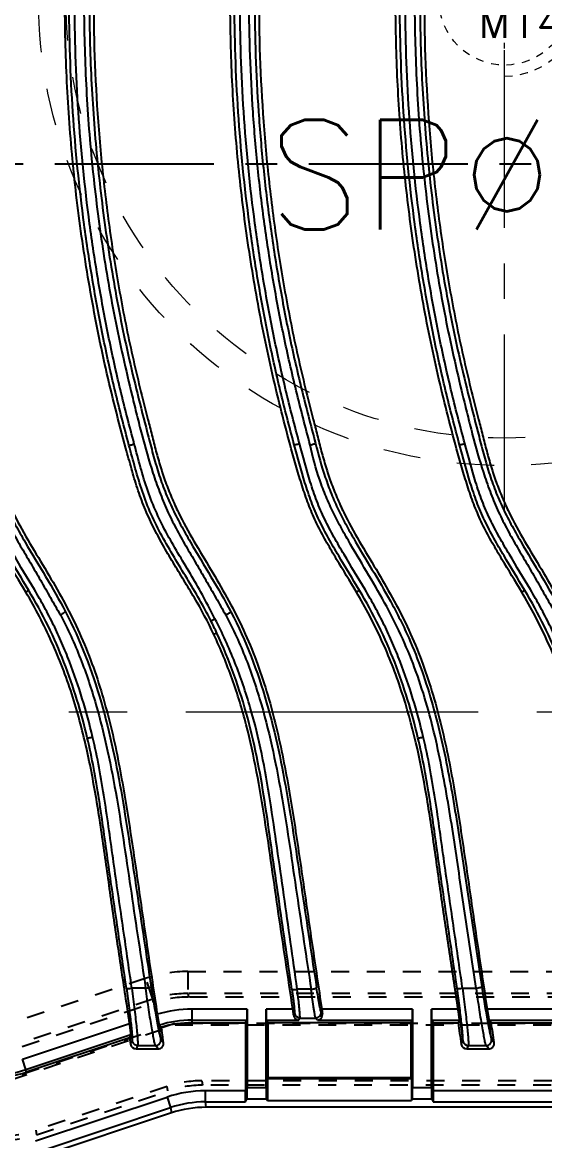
# Model space of a CAD drawing. Header units: millimetres. Extents: x -946 to 3963, y -10008 to 1396.
# Drawn here: x 1379.2 to 1426.8, y -937.9 to -836 of the extents above; entities that cross this region are included whole.
import ezdxf
from ezdxf.enums import TextEntityAlignment as Align

# ---------------------------------------------------------------- set-up
doc = ezdxf.new("R2010")
doc.units = ezdxf.units.MM
doc.header["$LTSCALE"] = 16.335
doc.linetypes.add('CENTER', pattern=[0.6, 0.375, -0.075, 0.075, -0.075])
doc.linetypes.add('HIDDEN', pattern=[0.2, 0.1, -0.1])
doc.layers.get('0').update_dxf_attribs({"linetype": 'CONTINUOUS'})
doc.layers.add('DEFAULT_2', color=8, linetype='HIDDEN')
for name, color, linetype, lineweight in [('moldbase', 7, 'CONTINUOUS', 20), ('screw', 33, 'CONTINUOUS', 13), ('sp', 193, 'CONTINUOUS', 9)]:
    doc.layers.add(name, color=color, linetype=linetype, lineweight=lineweight)
doc.styles.add('TXT', font='txt.shx', dxfattribs={"bigfont": 'gbcbig.shx'})

# ---------------------------------------------------------------- blocks, each defined once
blk = doc.blocks.new('sp_80_th', base_point=(1583.19, -1098.86))
at = {"layer": 'sp', "color": 1, "linetype": 'CENTER', "ltscale": 2.643404}
for p, q in [((1583.19, -1145.61), (1583.19, -1052.11)), ((1536.44, -1098.86), (1629.94, -1098.86))]:
    blk.add_line(p, q, dxfattribs=at)
at = {"layer": 'sp', "linetype": 'HIDDEN', "ltscale": 2.073258}
for radius in [42.5, 40]:
    blk.add_circle((1583.19, -1098.86), radius, dxfattribs=at)
at = {"layer": 'sp', "color": 6, "style": 'TXT'}
blk.add_text('SP%%c80', height=10, dxfattribs=at).set_placement((1583.19, -1114.86), align=Align.MIDDLE)
blk = doc.blocks.new('screw_m14_g')
at = {"layer": 'screw', "color": 1, "linetype": 'CENTER', "ltscale": 0.435384}
for p, q in [((0, -7.7), (0, 7.7)), ((-7.7, 0), (7.7, 0))]:
    blk.add_line(p, q, dxfattribs=at)
at = {"layer": 'screw', "linetype": 'HIDDEN', "ltscale": 0.435384}
blk.add_circle((0, 0), 6, dxfattribs=at)
at = {"layer": 'screw', "color": 92, "linetype": 'HIDDEN', "ltscale": 0.435384}
blk.add_arc((0, 0), 7, 270, 180, dxfattribs=at)
at = {"layer": 'screw', "color": 6, "style": 'TXT'}
blk.add_text('M14', height=2.8, dxfattribs=at).set_placement((-2.38, -3.5))
blk = doc.blocks.new('11')
at = {"layer": 'screw'}
blk.add_blockref('screw_m14_g', (1583.19, -1098.86), dxfattribs=at)
at = {"layer": 'sp'}
blk.add_blockref('sp_80_th', (1583.19, -1098.86), dxfattribs=at)

msp = doc.modelspace()

# ---------------------------------------------------------------- linework, layer by layer
at = {"color": 1, "linetype": 'CENTER', "ltscale": 2.363514}
msp.add_line((1243.194, -848.857), (1883.194, -848.857), dxfattribs=at)
at = {"color": 7, "linetype": 'Continuous'}
for p, q in [((1379.804, -887.744), (1379.534, -887.903)), ((1409.954, -887.744), (1409.684, -887.903)), ((1425.029, -887.744), (1424.759, -887.903)), ((1396.953, -891.637), (1396.68, -891.767)), ((1390.458, -924.001), (1389.198, -924.001)), ((1405.549, -924.105), (1404.288, -924.105)), ((1419.348, -924.001), (1420.608, -924.001)), ((1391.663, -927.383), (1391.519, -926.42)), ((1394.688, -926.917), (1394.688, -925.914)), ((1399.72, -925.914), (1394.688, -925.914)), ((1399.72, -925.914), (1399.72, -933.079)), ((1401.445, -933.079), (1401.445, -925.914)), ((1403.876, -925.914), (1401.445, -925.914)), ((1403.95, -926.447), (1404.031, -926.293)), ((1406.455, -926.147), (1406.579, -926.295)), ((1414.795, -925.914), (1406.519, -925.914)), ((1414.795, -925.914), (1414.795, -933.079)), ((1416.52, -933.079), (1416.52, -925.914)), ((1418.951, -925.914), (1416.52, -925.914)), ((1434.026, -925.914), (1421.594, -925.914)), ((1379.218, -930.475), (1388.994, -927.216)), ((1391.881, -927.559), (1391.696, -927.374)), ((1394.711, -927.152), (1394.688, -926.917)), ((1394.688, -926.917), (1399.695, -926.917)), ((1394.711, -927.152), (1399.578, -927.152)), ((1399.578, -927.152), (1399.695, -926.917)), ((1399.578, -927.152), (1399.578, -933.363)), ((1401.47, -926.917), (1401.588, -927.152)), ((1401.47, -926.917), (1404.424, -926.917)), ((1401.588, -927.152), (1401.588, -932.18)), ((1414.653, -927.152), (1401.588, -927.152)), ((1404.424, -926.917), (1404.528, -926.721)), ((1404.528, -926.721), (1405.958, -926.721)), ((1406.12, -926.917), (1405.958, -926.721)), ((1406.12, -926.917), (1414.77, -926.917)), ((1414.653, -927.152), (1414.77, -926.917)), ((1414.653, -932.18), (1414.653, -927.152)), ((1416.545, -926.917), (1416.663, -927.152)), ((1416.545, -926.917), (1419.067, -926.917)), ((1416.663, -927.152), (1416.663, -933.363)), ((1416.663, -927.152), (1418.944, -927.152)), ((1419.093, -926.867), (1418.944, -927.152)), ((1419.093, -926.867), (1419.381, -928.804)), ((1421.97, -927.152), (1421.736, -926.868)), ((1421.777, -926.917), (1434.142, -926.917)), ((1421.97, -927.152), (1434.019, -927.152)), ((1379.535, -931.427), (1389.112, -928.235)), ((1388.997, -928.521), (1379.573, -931.662)), ((1389.137, -928.174), (1388.997, -928.521)), ((1388.997, -928.521), (1389.084, -929.11)), ((1389.137, -928.174), (1389.231, -928.804)), ((1389.084, -929.11), (1389.231, -928.804)), ((1389.727, -929.234), (1389.58, -929.538)), ((1389.58, -929.538), (1391.594, -929.538)), ((1389.727, -929.234), (1391.357, -929.234)), ((1391.594, -929.538), (1391.357, -929.234)), ((1391.853, -928.657), (1392.09, -928.962)), ((1419.234, -929.11), (1419.381, -928.804)), ((1419.877, -929.234), (1419.73, -929.538)), ((1419.73, -929.538), (1421.744, -929.538)), ((1419.877, -929.234), (1421.507, -929.234)), ((1421.744, -929.538), (1421.507, -929.234)), ((1422.003, -928.657), (1422.24, -928.962)), ((1379.535, -931.427), (1379.218, -930.475)), ((1379.573, -931.662), (1379.535, -931.427)), ((1401.588, -932.18), (1401.556, -932.244)), ((1401.556, -932.244), (1401.556, -934.254)), ((1401.556, -932.244), (1414.684, -932.244)), ((1414.653, -932.18), (1401.588, -932.18)), ((1414.684, -932.244), (1414.653, -932.18)), ((1414.684, -932.244), (1414.684, -934.254)), ((1395.902, -934.367), (1395.902, -933.363)), ((1399.578, -933.363), (1395.902, -933.363)), ((1401.445, -933.079), (1399.72, -933.079)), ((1416.52, -933.079), (1414.795, -933.079)), ((1593.543, -933.363), (1416.663, -933.363)), ((1380.426, -937.924), (1392.411, -933.93)), ((1392.411, -933.93), (1392.729, -934.882)), ((1395.982, -934.859), (1395.902, -934.367)), ((1395.902, -934.367), (1399.553, -934.367)), ((1399.553, -934.367), (1399.695, -934.082)), ((1399.695, -934.082), (1401.47, -934.082)), ((1401.47, -934.082), (1401.556, -934.254)), ((1401.556, -934.254), (1414.684, -934.254)), ((1414.684, -934.254), (1414.77, -934.082)), ((1414.77, -934.082), (1416.545, -934.082)), ((1416.545, -934.082), (1416.687, -934.367)), ((1416.687, -934.367), (1593.518, -934.367)), ((1380.744, -938.877), (1392.729, -934.882)), ((1392.809, -935.374), (1380.824, -939.369)), ((1392.729, -934.882), (1392.809, -935.374)), ((1619.855, -934.859), (1395.982, -934.859))]:
    msp.add_line(p, q, dxfattribs=at)
for centre, radius, start, end in [((1359.392, -909.171), 41.453, 25.02257, 26.78145), ((1394.681, -936.911), 10.997, 89.96702, 106.74173), ((1379.803, -929.512), 24.34, 7.23378, 8.50071), ((1404.528, -926.218), 0.503, 188.56488, 269.92212), ((1405.957, -926.218), 0.503, 270.13652, 8.13086), ((1434.402, -921.743), 28.194, 188.50818, 189.29203), ((1394.682, -936.913), 9.995, 89.96456, 107.38161), ((1394.718, -937.239), 10.087, 90.04162, 106.33527), ((1389.58, -929.037), 0.502, 188.38546, 270.00042), ((1391.355, -928.73), 0.503, 270.1398, 8.11551), ((1419.73, -929.037), 0.502, 188.38459, 270.00035), ((1419.878, -928.729), 0.503, 188.5979, 269.92974), ((1421.505, -928.73), 0.503, 270.13867, 8.11568), ((1376.35, -921.839), 10.103, 270.06175, 288.37319), ((1395.914, -944.474), 11.111, 90.05926, 108.37569), ((1395.912, -944.465), 10.098, 90.05676, 108.37819)]:
    msp.add_arc(centre, radius, start, end, dxfattribs=at)
for centre, major_axis, ratio, start_param, end_param in [((1399.693, -925.914), (0, 1.005), 0.0261859, -3.0892328, -1.5707963), ((1401.472, -925.914), (0, 1.005), 0.0261859, 1.5707963, 3.0892328), ((1414.768, -925.914), (0, 1.005), 0.0261859, -3.0892328, -1.5707963), ((1416.547, -925.914), (0, 1.005), 0.0261859, 1.5707963, 3.0892328), ((-156.279, -1158.258), (1552.484, -200.137), 0.999342, 0.2753993, 0.2763061), ((6630.975, -151.375), (4145.301, 3254.93), 0.9991931, 2.6233469, 2.6237227), ((-225.26, -1172.935), (1649.642, -229.679), 0.9993382, 0.2855373, 0.286637), ((1376.395, -922.113), (-1.612, 9.934), 0.9985935, 2.9809398, 3.3022455), ((1399.551, -933.363), (0, 1.005), 0.0261859, -3.0892328, -1.5707963), ((1399.693, -933.079), (0, 1.005), 0.0261859, -3.0892328, -1.5707963), ((1401.472, -933.079), (0, 1.005), 0.0261859, 1.5707963, 3.0892328), ((1414.768, -933.079), (0, 1.005), 0.0261859, -3.0892328, -1.5707963), ((1416.547, -933.079), (0, 1.005), 0.0261859, 1.5707963, 3.0892328), ((1416.689, -933.363), (0, 1.005), 0.0261859, -4.712389, -3.1939525), ((1395.987, -944.923), (-1.612, 9.934), 0.9985935, -0.1606529, 0.1606529)]:
    msp.add_ellipse(centre, major_axis=major_axis, ratio=ratio, start_param=start_param, end_param=end_param, dxfattribs=at)
for points, knots in [([(1379.534, -887.903), (1378.939, -886.902), (1378.012, -885.421), (1376.834, -883.41), (1376.008, -881.869), (1375.284, -880.276), (1374.689, -878.631), (1374.177, -876.96), (1373.556, -874.714), (1372.8, -871.902), (1371.689, -867.376), (1370.508, -861.671), (1369.398, -854.768), (1368.604, -847.822), (1368.127, -840.847), (1368.021, -836.186), (1368.021, -833.857)], [0, 0, 0, 0, 0.0625005, 0.0937517, 0.1250176, 0.1562641, 0.187523, 0.2187818, 0.2500318, 0.3125324, 0.3750328, 0.5000253, 0.6250189, 0.7500123, 0.8750061, 1, 1, 1, 1]), ([(1369.748, -833.857), (1369.764, -836.291), (1369.867, -841.159), (1370.402, -848.443), (1371.283, -855.69), (1372.296, -861.689), (1373.306, -866.447), (1373.997, -869.406), (1374.578, -871.767), (1375.173, -874.123), (1375.829, -876.465), (1376.632, -878.761), (1377.323, -880.449), (1378.129, -882.084), (1379.027, -883.67), (1379.959, -885.236), (1380.874, -886.812), (1381.775, -888.395), (1382.379, -889.448), (1382.685, -889.972)], [0, 0, 0, 0, 0.1251138, 0.2502095, 0.3752769, 0.5003002, 0.562799, 0.6252827, 0.6565186, 0.6877495, 0.7502137, 0.7814822, 0.8127195, 0.8439138, 0.8751299, 0.9063756, 0.9376006, 0.968803, 1, 1, 1, 1]), ([(1370.251, -833.857), (1370.251, -836.286), (1370.367, -841.135), (1370.809, -847.177), (1371.337, -851.982), (1371.818, -855.572), (1372.382, -859.151), (1373.032, -862.717), (1373.772, -866.273), (1374.626, -869.814), (1375.38, -872.757), (1375.985, -875.105), (1376.473, -876.839), (1377.047, -878.532), (1377.748, -880.174), (1378.568, -881.77), (1379.762, -883.876), (1381.353, -886.48), (1382.577, -888.602), (1383.147, -889.69)], [0, 0, 0, 0, 0.1254673, 0.2504017, 0.3127717, 0.3751167, 0.4374664, 0.4998573, 0.5623358, 0.6250251, 0.6879581, 0.7192636, 0.750266, 0.7809508, 0.8115481, 0.8423823, 0.8735524, 0.9365688, 1, 1, 1, 1]), ([(1370.637, -833.857), (1370.637, -837.847), (1370.875, -843.837), (1371.665, -851.78), (1372.359, -856.722), (1373.026, -860.658), (1373.58, -863.6), (1374.205, -866.528), (1374.897, -869.44), (1375.514, -871.857), (1376.004, -873.792), (1376.376, -875.243), (1376.786, -876.683), (1377.266, -878.101), (1377.829, -879.49), (1378.671, -881.301), (1379.896, -883.479), (1381.457, -886.032), (1382.958, -888.624), (1384.311, -891.297), (1385.468, -894.062), (1386.741, -897.847), (1387.686, -901.732), (1388.411, -905.657), (1389.056, -909.596), (1389.772, -914.534), (1390.623, -920.46), (1391.218, -924.406), (1391.514, -926.38)], [0, 0, 0, 0, 0.124968, 0.1874641, 0.2499603, 0.2812099, 0.3124596, 0.3437102, 0.3749581, 0.4062039, 0.421837, 0.4374723, 0.4530959, 0.4687178, 0.4843554, 0.4999986, 0.5312481, 0.562506, 0.5937543, 0.6250103, 0.6562629, 0.6875202, 0.7500056, 0.7812569, 0.8125062, 0.875004, 0.9375019, 1, 1, 1, 1]), ([(1396.68, -891.767), (1396.148, -890.63), (1395.251, -888.968), (1393.954, -886.817), (1392.965, -885.213), (1392.006, -883.589), (1391.123, -881.922), (1390.338, -880.207), (1389.688, -878.436), (1389.152, -876.629), (1388.502, -874.201), (1387.686, -871.168), (1386.807, -867.502), (1386.031, -863.815), (1385.341, -860.109), (1384.543, -855.148), (1383.774, -848.912), (1383.219, -841.394), (1383.096, -836.368), (1383.096, -833.856)], [0, 0, 0, 0, 0.0624986, 0.0937536, 0.1249944, 0.1562522, 0.1875488, 0.2188156, 0.2500377, 0.2812926, 0.3125796, 0.3750781, 0.4375613, 0.5000635, 0.5625572, 0.6250526, 0.7500351, 0.8750174, 1, 1, 1, 1]), ([(1388.938, -874.503), (1388.493, -872.858), (1387.637, -869.55), (1386.528, -864.537), (1385.594, -859.477), (1384.572, -852.692), (1383.712, -844.153), (1383.483, -837.29), (1383.483, -833.857)], [0, 0, 0, 0, 0.1243122, 0.2491916, 0.3744048, 0.4995772, 0.7495661, 1, 1, 1, 1]), ([(1389.424, -874.401), (1388.98, -872.76), (1388.127, -869.46), (1387.022, -864.459), (1386.091, -859.412), (1385.072, -852.645), (1384.215, -844.126), (1383.986, -837.281), (1383.986, -833.857)], [0, 0, 0, 0, 0.124347, 0.2492027, 0.3744151, 0.4995904, 0.7495746, 1, 1, 1, 1]), ([(1384.823, -833.857), (1384.838, -836.291), (1384.942, -841.161), (1385.476, -848.448), (1386.36, -855.698), (1387.374, -861.699), (1388.384, -866.458), (1389.075, -869.419), (1389.656, -871.78), (1390.251, -874.137), (1390.908, -876.481), (1391.713, -878.776), (1392.406, -880.464), (1393.213, -882.1), (1394.112, -883.686), (1395.045, -885.252), (1395.96, -886.829), (1396.86, -888.412), (1397.464, -889.466), (1397.769, -889.991)], [0, 0, 0, 0, 0.1251138, 0.2502097, 0.3752769, 0.5003004, 0.5627991, 0.6252826, 0.6565186, 0.6877499, 0.750214, 0.7814822, 0.8127194, 0.8439142, 0.8751307, 0.906376, 0.9376006, 0.968803, 1, 1, 1, 1]), ([(1385.326, -833.857), (1385.326, -836.285), (1385.442, -841.133), (1385.884, -847.174), (1386.411, -851.978), (1386.892, -855.568), (1387.456, -859.146), (1388.106, -862.712), (1388.846, -866.267), (1389.699, -869.808), (1390.453, -872.752), (1391.059, -875.1), (1391.547, -876.834), (1392.121, -878.529), (1392.822, -880.173), (1393.644, -881.771), (1394.84, -883.881), (1396.434, -886.491), (1397.661, -888.618), (1398.231, -889.709)], [0, 0, 0, 0, 0.1253844, 0.2502455, 0.3125823, 0.3748962, 0.4372171, 0.4995812, 0.5620353, 0.6247022, 0.6876126, 0.7189082, 0.7499067, 0.7805994, 0.8112208, 0.8420956, 0.8733177, 0.9364485, 1, 1, 1, 1]), ([(1385.712, -833.857), (1385.712, -837.827), (1385.948, -843.787), (1386.73, -851.693), (1387.417, -856.611), (1388.078, -860.527), (1388.626, -863.455), (1389.244, -866.37), (1389.929, -869.269), (1390.545, -871.673), (1391.03, -873.6), (1391.396, -875.044), (1391.798, -876.478), (1392.266, -877.894), (1392.813, -879.281), (1393.635, -881.091), (1394.843, -883.263), (1396.395, -885.805), (1397.896, -888.38), (1399.261, -891.03), (1400.434, -893.772), (1401.724, -897.531), (1402.688, -901.391), (1403.423, -905.294), (1404.072, -909.213), (1404.789, -914.125), (1405.634, -920.022), (1406.225, -923.95), (1406.519, -925.914)], [0, 0, 0, 0, 0.1249684, 0.1874647, 0.249961, 0.2812107, 0.3124603, 0.343711, 0.374959, 0.4062058, 0.4218372, 0.4374701, 0.4530937, 0.4687189, 0.4843583, 0.4999995, 0.531246, 0.5625068, 0.5937541, 0.6250107, 0.656262, 0.6875201, 0.7500049, 0.7812565, 0.8125059, 0.8750038, 0.9375019, 1, 1, 1, 1]), ([(1409.684, -887.903), (1409.089, -886.902), (1408.164, -885.419), (1406.981, -883.411), (1406.153, -881.87), (1405.438, -880.274), (1404.848, -878.628), (1404.333, -876.957), (1403.693, -874.715), (1402.954, -871.898), (1402.116, -868.506), (1401.365, -865.092), (1400.474, -860.519), (1399.548, -854.767), (1398.754, -847.821), (1398.277, -840.846), (1398.171, -836.186), (1398.171, -833.857)], [0, 0, 0, 0, 0.0624879, 0.093776, 0.125042, 0.1562569, 0.1875084, 0.2188096, 0.2500837, 0.3125596, 0.3750568, 0.4375553, 0.5000516, 0.6250377, 0.7500244, 0.8750119, 1, 1, 1, 1]), ([(1404.001, -874.46), (1403.557, -872.816), (1402.703, -869.512), (1401.597, -864.504), (1400.665, -859.449), (1399.644, -852.672), (1398.787, -844.141), (1398.558, -837.286), (1398.558, -833.857)], [0, 0, 0, 0, 0.1243152, 0.2491966, 0.3744101, 0.4995819, 0.7495684, 1, 1, 1, 1]), ([(1404.486, -874.358), (1404.043, -872.718), (1403.191, -869.422), (1402.089, -864.426), (1401.16, -859.384), (1400.143, -852.624), (1399.288, -844.115), (1399.06, -837.278), (1399.06, -833.857)], [0, 0, 0, 0, 0.1243485, 0.2492061, 0.3744192, 0.4995945, 0.7495768, 1, 1, 1, 1]), ([(1405.453, -874.494), (1405.026, -872.843), (1404.385, -870.366), (1403.59, -867.044), (1402.857, -863.695), (1402.063, -859.478), (1401.276, -854.39), (1400.661, -849.28), (1400.075, -842.442), (1399.899, -837.291), (1399.899, -833.857)], [0, 0, 0, 0, 0.124344, 0.1866462, 0.2491007, 0.3743146, 0.4995099, 0.6245386, 0.7495385, 1, 1, 1, 1]), ([(1400.401, -833.857), (1400.401, -837.277), (1400.576, -842.407), (1401.16, -849.218), (1401.773, -854.307), (1402.557, -859.374), (1403.348, -863.573), (1404.078, -866.908), (1404.872, -870.22), (1405.512, -872.692), (1405.939, -874.34)], [0, 0, 0, 0, 0.2503978, 0.3753571, 0.5003632, 0.6255189, 0.7506593, 0.8130714, 0.8754101, 1, 1, 1, 1]), ([(1400.787, -833.857), (1400.787, -837.827), (1401.023, -843.787), (1401.805, -851.693), (1402.492, -856.611), (1403.153, -860.527), (1403.701, -863.455), (1404.319, -866.37), (1405.004, -869.269), (1405.62, -871.673), (1406.105, -873.6), (1406.471, -875.044), (1406.873, -876.478), (1407.341, -877.894), (1407.888, -879.281), (1408.71, -881.091), (1409.918, -883.263), (1411.47, -885.805), (1412.971, -888.38), (1414.336, -891.03), (1415.509, -893.772), (1416.799, -897.531), (1417.763, -901.391), (1418.498, -905.294), (1419.147, -909.213), (1419.864, -914.125), (1420.709, -920.022), (1421.3, -923.95), (1421.594, -925.914)], [0, 0, 0, 0, 0.1249684, 0.1874647, 0.249961, 0.2812107, 0.3124603, 0.343711, 0.374959, 0.4062058, 0.4218372, 0.4374701, 0.4530937, 0.4687189, 0.4843583, 0.4999995, 0.531246, 0.5625068, 0.5937541, 0.6250107, 0.656262, 0.6875201, 0.7500049, 0.7812565, 0.8125059, 0.8750038, 0.9375019, 1, 1, 1, 1]), ([(1424.759, -887.903), (1424.164, -886.902), (1423.239, -885.419), (1422.056, -883.411), (1421.228, -881.87), (1420.513, -880.274), (1419.923, -878.628), (1419.408, -876.957), (1418.768, -874.715), (1418.029, -871.898), (1417.191, -868.506), (1416.44, -865.092), (1415.549, -860.519), (1414.623, -854.767), (1413.829, -847.821), (1413.352, -840.846), (1413.246, -836.186), (1413.246, -833.857)], [0, 0, 0, 0, 0.0624879, 0.093776, 0.125042, 0.1562569, 0.1875084, 0.2188096, 0.2500837, 0.3125596, 0.3750568, 0.4375553, 0.5000516, 0.6250377, 0.7500244, 0.8750119, 1, 1, 1, 1]), ([(1419.076, -874.46), (1418.632, -872.816), (1417.778, -869.512), (1416.672, -864.504), (1415.74, -859.449), (1414.719, -852.672), (1413.862, -844.141), (1413.633, -837.286), (1413.633, -833.857)], [0, 0, 0, 0, 0.1243152, 0.2491966, 0.3744101, 0.4995819, 0.7495684, 1, 1, 1, 1]), ([(1419.561, -874.358), (1419.118, -872.718), (1418.266, -869.422), (1417.164, -864.426), (1416.235, -859.384), (1415.218, -852.624), (1414.363, -844.115), (1414.135, -837.278), (1414.135, -833.857)], [0, 0, 0, 0, 0.1243485, 0.2492061, 0.3744192, 0.4995945, 0.7495768, 1, 1, 1, 1]), ([(1414.973, -833.857), (1414.988, -836.288), (1415.092, -841.152), (1415.625, -848.429), (1416.506, -855.669), (1417.517, -861.662), (1418.524, -866.416), (1419.215, -869.373), (1419.795, -871.731), (1420.387, -874.085), (1421.041, -876.426), (1421.841, -878.72), (1422.529, -880.407), (1423.333, -882.042), (1424.228, -883.627), (1425.159, -885.192), (1426.072, -886.767), (1426.973, -888.348), (1427.578, -889.399), (1427.883, -889.923)], [0, 0, 0, 0, 0.1251135, 0.2502091, 0.3752762, 0.5002996, 0.5627983, 0.625282, 0.6565178, 0.6877486, 0.7502134, 0.7814822, 0.8127187, 0.8439125, 0.8751291, 0.9063754, 0.9376007, 0.9688031, 1, 1, 1, 1]), ([(1415.476, -833.857), (1415.476, -836.282), (1415.592, -841.122), (1416.032, -847.154), (1416.558, -851.951), (1417.037, -855.536), (1417.6, -859.109), (1418.248, -862.67), (1418.985, -866.221), (1419.836, -869.757), (1420.59, -872.696), (1421.193, -875.042), (1421.678, -876.775), (1422.248, -878.469), (1422.944, -880.113), (1423.761, -881.71), (1424.954, -883.82), (1426.545, -886.427), (1427.773, -888.551), (1428.345, -889.64)], [0, 0, 0, 0, 0.1253654, 0.25021, 0.3125391, 0.3748459, 0.4371603, 0.4995181, 0.5619653, 0.6246223, 0.687526, 0.7188287, 0.7498405, 0.7805438, 0.8111673, 0.8420407, 0.8732664, 0.9364168, 1, 1, 1, 1]), ([(1415.862, -833.857), (1415.862, -837.827), (1416.098, -843.787), (1416.88, -851.693), (1417.567, -856.611), (1418.228, -860.527), (1418.776, -863.455), (1419.394, -866.37), (1420.079, -869.269), (1420.695, -871.673), (1421.18, -873.6), (1421.546, -875.044), (1421.948, -876.478), (1422.416, -877.894), (1422.963, -879.281), (1423.785, -881.091), (1424.993, -883.263), (1426.545, -885.805), (1428.046, -888.38), (1429.411, -891.03), (1430.584, -893.772), (1431.874, -897.531), (1432.838, -901.391), (1433.573, -905.294), (1434.222, -909.213), (1434.939, -914.125), (1435.784, -920.022), (1436.375, -923.95), (1436.669, -925.914)], [0, 0, 0, 0, 0.1249684, 0.1874647, 0.249961, 0.2812107, 0.3124603, 0.343711, 0.374959, 0.4062058, 0.4218372, 0.4374701, 0.4530937, 0.4687189, 0.4843583, 0.4999995, 0.531246, 0.5625068, 0.5937541, 0.6250107, 0.656262, 0.6875201, 0.7500049, 0.7812565, 0.8125059, 0.8750038, 0.9375019, 1, 1, 1, 1]), ([(1379.803, -887.744), (1379.18, -886.69), (1378.209, -885.126), (1376.977, -883.001), (1376.124, -881.364), (1375.402, -879.675), (1374.627, -877.375), (1374.165, -875.622), (1373.851, -874.46)], [0, 0, 0, 0, 0.2509295, 0.3771745, 0.503202, 0.6287443, 0.753253, 1, 1, 1, 1]), ([(1385.624, -901.102), (1385.346, -899.935), (1384.724, -897.617), (1383.748, -894.775), (1382.834, -892.546), (1382.079, -890.891), (1381.237, -889.263), (1380.014, -887.122), (1378.711, -885.021), (1377.468, -882.887), (1376.615, -881.259), (1375.891, -879.582), (1375.114, -877.285), (1374.652, -875.528), (1374.336, -874.358)], [0, 0, 0, 0, 0.1232597, 0.2466501, 0.3086148, 0.3708993, 0.4336735, 0.4969826, 0.6244029, 0.6878771, 0.7508377, 0.8132578, 0.8754572, 1, 1, 1, 1]), ([(1388.938, -874.504), (1388.941, -874.507), (1388.958, -874.505), (1388.986, -874.503), (1389.032, -874.495), (1389.121, -874.477), (1389.253, -874.446), (1389.364, -874.417), (1389.422, -874.402)], [0, 0, 0, 0, 0.0262901, 0.0867116, 0.1806149, 0.3067189, 0.6370037, 1, 1, 1, 1]), ([(1396.398, -890.492), (1396.07, -889.842), (1395.365, -888.556), (1394.231, -886.658), (1393.068, -884.753), (1391.941, -882.816), (1390.931, -880.817), (1390.137, -878.738), (1389.504, -876.623), (1389.128, -875.208), (1388.938, -874.503)], [0, 0, 0, 0, 0.1231089, 0.2479458, 0.3740309, 0.5005806, 0.6268496, 0.7522986, 0.8764776, 1, 1, 1, 1]), ([(1396.777, -890.343), (1396.446, -889.687), (1395.772, -888.381), (1394.691, -886.46), (1393.536, -884.582), (1392.425, -882.676), (1391.437, -880.701), (1390.617, -878.65), (1389.987, -876.534), (1389.614, -875.112), (1389.422, -874.402)], [0, 0, 0, 0, 0.1249241, 0.2498308, 0.3747612, 0.4998255, 0.6249749, 0.7499067, 0.874889, 1, 1, 1, 1]), ([(1404.001, -874.461), (1404.004, -874.464), (1404.021, -874.461), (1404.049, -874.46), (1404.096, -874.451), (1404.184, -874.434), (1404.317, -874.402), (1404.428, -874.374), (1404.486, -874.358)], [0, 0, 0, 0, 0.0262618, 0.086635, 0.1805163, 0.306672, 0.6370848, 1, 1, 1, 1]), ([(1409.953, -887.744), (1409.33, -886.69), (1408.359, -885.126), (1407.127, -883.001), (1406.274, -881.364), (1405.552, -879.675), (1404.777, -877.375), (1404.315, -875.622), (1404.001, -874.46)], [0, 0, 0, 0, 0.2509295, 0.3771745, 0.503202, 0.6287443, 0.753253, 1, 1, 1, 1]), ([(1415.774, -901.102), (1415.496, -899.935), (1414.874, -897.617), (1413.898, -894.775), (1412.984, -892.546), (1412.229, -890.891), (1411.387, -889.263), (1410.164, -887.122), (1408.861, -885.021), (1407.618, -882.887), (1406.765, -881.259), (1406.041, -879.582), (1405.264, -877.285), (1404.802, -875.528), (1404.486, -874.358)], [0, 0, 0, 0, 0.1232597, 0.2466501, 0.3086148, 0.3708993, 0.4336735, 0.4969826, 0.6244029, 0.6878771, 0.7508377, 0.8132578, 0.8754572, 1, 1, 1, 1]), ([(1405.452, -874.494), (1405.512, -874.479), (1405.626, -874.448), (1405.76, -874.409), (1405.849, -874.38), (1405.895, -874.364), (1405.921, -874.351), (1405.937, -874.344), (1405.939, -874.34)], [0, 0, 0, 0, 0.3606169, 0.6917204, 0.8184784, 0.9129203, 0.9736768, 1, 1, 1, 1]), ([(1420.608, -924.001), (1420.273, -921.856), (1419.603, -917.562), (1418.692, -911.104), (1417.834, -905.731), (1416.958, -901.464), (1416.16, -898.292), (1415.167, -895.173), (1413.935, -892.137), (1412.462, -889.209), (1410.822, -886.374), (1409.412, -884.036), (1408.335, -882.135), (1407.574, -880.683), (1406.894, -879.191), (1406.12, -877.147), (1405.681, -875.562), (1405.452, -874.494)], [0, 0, 0, 0, 0.1245558, 0.2492498, 0.3740764, 0.4365445, 0.4990512, 0.5615877, 0.6241596, 0.6867621, 0.7493855, 0.8120246, 0.8433528, 0.8746868, 0.9060128, 0.9373503, 1, 1, 1, 1]), ([(1405.939, -874.34), (1406.209, -875.385), (1406.642, -876.943), (1407.375, -878.969), (1408.033, -880.447), (1408.788, -881.893), (1409.877, -883.812), (1411.32, -886.186), (1412.727, -888.59), (1413.754, -890.564), (1414.685, -892.561), (1415.691, -895.108), (1416.995, -899.265), (1418.166, -904.575), (1419.179, -911.005), (1420.13, -917.438), (1420.775, -921.722), (1421.105, -923.861)], [0, 0, 0, 0, 0.0619176, 0.0926297, 0.1234502, 0.1546105, 0.1861361, 0.2499093, 0.3139445, 0.3458014, 0.3774616, 0.4402542, 0.5026599, 0.6271169, 0.7515851, 0.8758984, 1, 1, 1, 1]), ([(1419.076, -874.461), (1419.079, -874.464), (1419.096, -874.461), (1419.124, -874.46), (1419.171, -874.451), (1419.259, -874.434), (1419.392, -874.402), (1419.503, -874.374), (1419.561, -874.358)], [0, 0, 0, 0, 0.0262618, 0.086635, 0.1805163, 0.306672, 0.6370848, 1, 1, 1, 1]), ([(1425.028, -887.744), (1424.405, -886.69), (1423.434, -885.126), (1422.202, -883.001), (1421.349, -881.364), (1420.627, -879.675), (1419.852, -877.375), (1419.39, -875.622), (1419.076, -874.46)], [0, 0, 0, 0, 0.2509295, 0.3771745, 0.503202, 0.6287443, 0.753253, 1, 1, 1, 1]), ([(1430.849, -901.102), (1430.571, -899.935), (1429.949, -897.617), (1428.973, -894.775), (1428.059, -892.546), (1427.304, -890.891), (1426.462, -889.263), (1425.239, -887.122), (1423.936, -885.021), (1422.693, -882.887), (1421.84, -881.259), (1421.116, -879.582), (1420.339, -877.285), (1419.877, -875.528), (1419.561, -874.358)], [0, 0, 0, 0, 0.1232597, 0.2466501, 0.3086148, 0.3708993, 0.4336735, 0.4969826, 0.6244029, 0.6878771, 0.7508377, 0.8132578, 0.8754572, 1, 1, 1, 1]), ([(1385.135, -901.171), (1384.857, -900.003), (1384.234, -897.683), (1383.054, -894.271), (1381.61, -890.93), (1380.426, -888.801), (1379.803, -887.744)], [0, 0, 0, 0, 0.2482651, 0.4966194, 0.7462564, 1, 1, 1, 1]), ([(1415.285, -901.171), (1415.007, -900.003), (1414.384, -897.683), (1413.204, -894.271), (1411.76, -890.93), (1410.576, -888.801), (1409.953, -887.744)], [0, 0, 0, 0, 0.2482651, 0.4966195, 0.7462564, 1, 1, 1, 1]), ([(1430.36, -901.171), (1430.082, -900.003), (1429.459, -897.683), (1428.279, -894.271), (1426.835, -890.93), (1425.651, -888.801), (1425.028, -887.744)], [0, 0, 0, 0, 0.2482651, 0.4966195, 0.7462564, 1, 1, 1, 1]), ([(1388.994, -927.216), (1388.745, -925.539), (1388.236, -922.185), (1387.477, -917.154), (1386.786, -912.114), (1386.053, -907.077), (1385.111, -902.073), (1383.81, -897.142), (1381.977, -892.38), (1380.401, -889.363), (1379.534, -887.903)], [0, 0, 0, 0, 0.1249497, 0.2498955, 0.3748304, 0.4997765, 0.6248426, 0.7498601, 0.8749369, 1, 1, 1, 1]), ([(1418.951, -925.914), (1418.71, -924.29), (1418.217, -921.045), (1417.481, -916.177), (1416.813, -911.299), (1415.861, -904.806), (1414.451, -898.36), (1412.053, -892.231), (1410.523, -889.315), (1409.684, -887.903)], [0, 0, 0, 0, 0.1249708, 0.249941, 0.3749131, 0.4998831, 0.7498291, 0.8749274, 1, 1, 1, 1]), ([(1434.026, -925.914), (1433.785, -924.29), (1433.292, -921.045), (1432.556, -916.177), (1431.888, -911.299), (1430.936, -904.806), (1429.526, -898.36), (1427.128, -892.231), (1425.598, -889.315), (1424.759, -887.903)], [0, 0, 0, 0, 0.1249708, 0.249941, 0.3749131, 0.4998831, 0.7498291, 0.8749274, 1, 1, 1, 1]), ([(1383.147, -889.69), (1383.147, -889.695), (1383.132, -889.707), (1383.108, -889.728), (1383.063, -889.757), (1382.979, -889.811), (1382.85, -889.884), (1382.741, -889.942), (1382.684, -889.972)], [0, 0, 0, 0, 0.0277625, 0.0903095, 0.1867574, 0.3153276, 0.647158, 1, 1, 1, 1]), ([(1383.147, -889.69), (1384.518, -892.308), (1386.105, -896.487), (1387.516, -902.214), (1388.326, -906.547), (1389.005, -910.884), (1389.651, -915.216), (1390.297, -919.541), (1390.733, -922.422), (1390.955, -923.861)], [0, 0, 0, 0, 0.2518315, 0.3776273, 0.50266, 0.6273088, 0.7517039, 0.8759055, 1, 1, 1, 1]), ([(1398.231, -889.709), (1398.231, -889.714), (1398.216, -889.726), (1398.193, -889.746), (1398.148, -889.776), (1398.063, -889.829), (1397.935, -889.902), (1397.825, -889.961), (1397.769, -889.99)], [0, 0, 0, 0, 0.0277688, 0.0903264, 0.1867864, 0.315367, 0.6471997, 1, 1, 1, 1]), ([(1398.231, -889.709), (1399.605, -892.334), (1401.192, -896.525), (1402.603, -902.268), (1403.412, -906.611), (1404.092, -910.958), (1404.738, -915.3), (1405.386, -919.635), (1405.823, -922.522), (1406.045, -923.965)], [0, 0, 0, 0, 0.2518919, 0.3776904, 0.5027018, 0.6273375, 0.7517225, 0.8759135, 1, 1, 1, 1]), ([(1382.685, -889.972), (1383.37, -891.267), (1384.584, -893.941), (1386.441, -899.501), (1387.907, -906.679), (1389.136, -915.349), (1390.024, -921.118), (1390.458, -924.001)], [0, 0, 0, 0, 0.1253409, 0.2506106, 0.5007287, 0.7505503, 1, 1, 1, 1]), ([(1396.398, -890.492), (1396.401, -890.494), (1396.415, -890.492), (1396.437, -890.487), (1396.472, -890.475), (1396.539, -890.449), (1396.642, -890.404), (1396.729, -890.363), (1396.776, -890.34)], [0, 0, 0, 0, 0.0272755, 0.0856015, 0.1751575, 0.2950268, 0.6171903, 1, 1, 1, 1]), ([(1404.288, -924.105), (1403.877, -921.244), (1403.258, -916.951), (1402.452, -911.222), (1401.828, -906.924), (1401.098, -902.637), (1400.057, -898.407), (1398.658, -894.278), (1397.457, -891.626), (1396.777, -890.343)], [0, 0, 0, 0, 0.2494175, 0.3742551, 0.4992277, 0.6242609, 0.7493839, 0.8746814, 1, 1, 1, 1]), ([(1397.769, -889.991), (1398.456, -891.289), (1399.671, -893.97), (1401.53, -899.544), (1402.993, -906.741), (1404.223, -915.432), (1405.114, -921.215), (1405.549, -924.105)], [0, 0, 0, 0, 0.1253413, 0.2506125, 0.5007301, 0.7505517, 1, 1, 1, 1]), ([(1403.876, -925.914), (1403.448, -923.028), (1402.558, -917.26), (1401.57, -910.031), (1400.614, -904.273), (1399.691, -899.989), (1398.411, -895.795), (1397.3, -893.089), (1396.68, -891.767)], [0, 0, 0, 0, 0.2499377, 0.4998558, 0.6249004, 0.7498923, 0.8749571, 1, 1, 1, 1]), ([(1403.791, -924.113), (1403.592, -922.731), (1403.194, -919.967), (1402.585, -915.819), (1401.992, -911.669), (1401.42, -907.526), (1400.736, -903.42), (1399.815, -899.382), (1398.579, -895.438), (1397.538, -892.886), (1396.954, -891.637)], [0, 0, 0, 0, 0.1257068, 0.2515248, 0.3774554, 0.5032293, 0.6281721, 0.7521842, 0.87584, 1, 1, 1, 1]), ([(1385.135, -901.171), (1385.138, -901.175), (1385.155, -901.177), (1385.184, -901.178), (1385.232, -901.175), (1385.321, -901.164), (1385.454, -901.139), (1385.565, -901.115), (1385.624, -901.102)], [0, 0, 0, 0, 0.0295068, 0.0910323, 0.1851105, 0.3108047, 0.6390989, 1, 1, 1, 1]), ([(1389.198, -924.001), (1388.923, -922.089), (1388.37, -918.263), (1387.528, -912.523), (1386.751, -906.781), (1386.07, -902.975), (1385.624, -901.102)], [0, 0, 0, 0, 0.2500244, 0.5003016, 0.7507581, 1, 1, 1, 1]), ([(1415.285, -901.171), (1415.288, -901.175), (1415.305, -901.177), (1415.334, -901.178), (1415.382, -901.175), (1415.471, -901.164), (1415.604, -901.139), (1415.715, -901.115), (1415.774, -901.102)], [0, 0, 0, 0, 0.0295068, 0.0910323, 0.1851105, 0.3108047, 0.6390989, 1, 1, 1, 1]), ([(1419.348, -924.001), (1419.073, -922.089), (1418.52, -918.263), (1417.678, -912.523), (1416.901, -906.781), (1416.22, -902.975), (1415.774, -901.102)], [0, 0, 0, 0, 0.2500244, 0.5003016, 0.7507581, 1, 1, 1, 1]), ([(1388.701, -924.01), (1388.426, -922.099), (1387.873, -918.275), (1387.031, -912.542), (1386.256, -906.819), (1385.579, -903.031), (1385.135, -901.17)], [0, 0, 0, 0, 0.2504891, 0.501295, 0.7518251, 1, 1, 1, 1]), ([(1418.851, -924.01), (1418.576, -922.099), (1418.023, -918.275), (1417.181, -912.542), (1416.406, -906.819), (1415.729, -903.031), (1415.285, -901.17)], [0, 0, 0, 0, 0.2504891, 0.501295, 0.7518251, 1, 1, 1, 1]), ([(1388.701, -924.009), (1388.703, -924.014), (1388.718, -924.022), (1388.769, -924.032), (1388.874, -924.033), (1389.025, -924.023), (1389.139, -924.01), (1389.198, -924.001)], [0, 0, 0, 0, 0.0316726, 0.092671, 0.3162424, 0.6441913, 1, 1, 1, 1]), ([(1388.701, -924.009), (1388.745, -924.317), (1388.829, -924.917), (1388.946, -925.786), (1389.047, -926.583), (1389.129, -927.283), (1389.19, -927.865), (1389.225, -928.269), (1389.24, -928.519), (1389.244, -928.65), (1389.241, -928.74), (1389.237, -928.789), (1389.231, -928.804)], [0, 0, 0, 0, 0.1930593, 0.3765296, 0.5445653, 0.69211, 0.8146069, 0.9082395, 0.9434332, 0.9705332, 0.9893951, 1, 1, 1, 1]), ([(1389.197, -924.001), (1389.242, -924.34), (1389.327, -924.997), (1389.444, -925.947), (1389.544, -926.817), (1389.627, -927.583), (1389.688, -928.218), (1389.723, -928.657), (1389.737, -928.928), (1389.741, -929.069), (1389.738, -929.166), (1389.734, -929.217), (1389.727, -929.234)], [0, 0, 0, 0, 0.1945538, 0.3778036, 0.5455816, 0.6937294, 0.816476, 0.9096266, 0.944523, 0.971329, 0.9898489, 1, 1, 1, 1]), ([(1390.458, -924.001), (1390.519, -923.992), (1390.636, -923.971), (1390.788, -923.937), (1390.892, -923.904), (1390.939, -923.879), (1390.954, -923.867), (1390.955, -923.861)], [0, 0, 0, 0, 0.3556576, 0.6821043, 0.9032728, 0.9669635, 1, 1, 1, 1]), ([(1391.357, -929.234), (1391.346, -929.218), (1391.327, -929.167), (1391.298, -929.07), (1391.264, -928.928), (1391.204, -928.657), (1391.119, -928.218), (1391.006, -927.582), (1390.88, -926.816), (1390.743, -925.947), (1390.6, -924.997), (1390.506, -924.34), (1390.458, -924.001)], [0, 0, 0, 0, 0.0109125, 0.0301666, 0.0576378, 0.0931078, 0.1870544, 0.3100025, 0.4578119, 0.6249421, 0.8071049, 1, 1, 1, 1]), ([(1390.955, -923.861), (1391.048, -924.464), (1391.187, -925.334), (1391.376, -926.439), (1391.503, -927.139), (1391.615, -927.722), (1391.71, -928.168), (1391.777, -928.449), (1391.824, -928.594), (1391.843, -928.642), (1391.853, -928.657)], [0, 0, 0, 0, 0.3743582, 0.5415765, 0.6886836, 0.8113448, 0.9057429, 0.9689245, 0.988418, 1, 1, 1, 1]), ([(1403.791, -924.113), (1403.793, -924.118), (1403.808, -924.126), (1403.859, -924.135), (1403.963, -924.137), (1404.114, -924.126), (1404.228, -924.113), (1404.288, -924.105)], [0, 0, 0, 0, 0.0316703, 0.0927115, 0.3162796, 0.643285, 1, 1, 1, 1]), ([(1403.791, -924.113), (1403.83, -924.387), (1403.885, -924.784), (1403.949, -925.288), (1403.986, -925.607), (1404.014, -925.872), (1404.03, -926.055), (1404.036, -926.168), (1404.038, -926.227), (1404.036, -926.266), (1404.034, -926.287), (1404.031, -926.293)], [0, 0, 0, 0, 0.3784688, 0.5471213, 0.6948788, 0.817234, 0.9107085, 0.9456475, 0.9723067, 0.9904512, 1, 1, 1, 1]), ([(1404.528, -926.721), (1404.531, -926.713), (1404.533, -926.688), (1404.535, -926.641), (1404.533, -926.571), (1404.526, -926.436), (1404.511, -926.217), (1404.483, -925.899), (1404.445, -925.517), (1404.382, -924.911), (1404.328, -924.434), (1404.288, -924.105)], [0, 0, 0, 0, 0.0096968, 0.0278252, 0.0543555, 0.0891541, 0.1825456, 0.3049264, 0.4526638, 0.6213113, 1, 1, 1, 1]), ([(1405.549, -924.105), (1405.61, -924.095), (1405.727, -924.075), (1405.879, -924.04), (1405.983, -924.007), (1406.03, -923.983), (1406.045, -923.97), (1406.045, -923.965)], [0, 0, 0, 0, 0.3556464, 0.6820753, 0.9032449, 0.9669459, 1, 1, 1, 1]), ([(1405.958, -926.721), (1405.953, -926.714), (1405.945, -926.689), (1405.923, -926.611), (1405.894, -926.459), (1405.85, -926.217), (1405.799, -925.9), (1405.741, -925.517), (1405.655, -924.912), (1405.593, -924.435), (1405.549, -924.105)], [0, 0, 0, 0, 0.0103921, 0.0291317, 0.0914052, 0.1853412, 0.3078242, 0.4552088, 0.6231736, 1, 1, 1, 1]), ([(1406.455, -926.145), (1406.45, -926.139), (1406.442, -926.118), (1406.42, -926.054), (1406.39, -925.926), (1406.347, -925.724), (1406.295, -925.459), (1406.238, -925.141), (1406.151, -924.637), (1406.088, -924.24), (1406.045, -923.965)], [0, 0, 0, 0, 0.0104551, 0.029445, 0.0923909, 0.1866955, 0.309257, 0.4565592, 0.6242444, 1, 1, 1, 1]), ([(1419.381, -928.804), (1419.387, -928.788), (1419.391, -928.74), (1419.394, -928.649), (1419.39, -928.519), (1419.375, -928.269), (1419.34, -927.866), (1419.279, -927.283), (1419.197, -926.583), (1419.057, -925.478), (1418.936, -924.61), (1418.85, -924.01)], [0, 0, 0, 0, 0.0109174, 0.0297053, 0.0565924, 0.0916705, 0.1853665, 0.3079089, 0.4554214, 0.6234432, 1, 1, 1, 1]), ([(1418.851, -924.009), (1418.853, -924.014), (1418.868, -924.022), (1418.919, -924.032), (1419.024, -924.033), (1419.175, -924.023), (1419.289, -924.01), (1419.348, -924.001)], [0, 0, 0, 0, 0.0316726, 0.092671, 0.3162424, 0.6441913, 1, 1, 1, 1]), ([(1419.348, -924.001), (1419.392, -924.339), (1419.477, -924.996), (1419.593, -925.946), (1419.694, -926.816), (1419.777, -927.582), (1419.838, -928.218), (1419.873, -928.657), (1419.887, -928.928), (1419.891, -929.07), (1419.888, -929.166), (1419.884, -929.217), (1419.877, -929.234)], [0, 0, 0, 0, 0.1941369, 0.3774377, 0.5454524, 0.6937398, 0.8164977, 0.9096661, 0.9445665, 0.9713696, 0.9898764, 1, 1, 1, 1]), ([(1420.608, -924.001), (1420.669, -923.992), (1420.786, -923.971), (1420.938, -923.937), (1421.042, -923.904), (1421.089, -923.879), (1421.104, -923.867), (1421.105, -923.861)], [0, 0, 0, 0, 0.3562561, 0.6813936, 0.9026081, 0.9667652, 1, 1, 1, 1]), ([(1421.507, -929.234), (1421.496, -929.218), (1421.477, -929.167), (1421.448, -929.07), (1421.414, -928.928), (1421.354, -928.657), (1421.269, -928.218), (1421.156, -927.582), (1421.03, -926.816), (1420.893, -925.947), (1420.75, -924.997), (1420.656, -924.34), (1420.608, -924.001)], [0, 0, 0, 0, 0.0109125, 0.0301666, 0.0576378, 0.0931078, 0.1870544, 0.3100024, 0.4578119, 0.6249421, 0.8071049, 1, 1, 1, 1]), ([(1421.105, -923.861), (1421.198, -924.464), (1421.337, -925.334), (1421.526, -926.439), (1421.653, -927.139), (1421.765, -927.722), (1421.86, -928.168), (1421.927, -928.449), (1421.974, -928.594), (1421.993, -928.642), (1422.003, -928.657)], [0, 0, 0, 0, 0.37436, 0.541579, 0.6886867, 0.8113485, 0.905747, 0.9689275, 0.9884196, 1, 1, 1, 1]), ([(1391.519, -926.42), (1391.537, -926.539), (1391.564, -926.712), (1391.602, -926.933), (1391.627, -927.074), (1391.649, -927.19), (1391.667, -927.281), (1391.683, -927.337), (1391.689, -927.367), (1391.696, -927.374)], [0, 0, 0, 0, 0.3724033, 0.5416298, 0.690736, 0.8149465, 0.9097612, 0.9720862, 1, 1, 1, 1]), ([(1403.95, -926.447), (1403.966, -926.576), (1404.086, -926.809), (1404.319, -926.909), (1404.424, -926.917)], [0, 0, 0, 0, 0.5524656, 1, 1, 1, 1]), ([(1406.12, -926.917), (1406.241, -926.908), (1406.517, -926.766), (1406.604, -926.452), (1406.579, -926.295)], [0, 0, 0, 0, 0.432478, 1, 1, 1, 1]), ([(1419.067, -926.917), (1419.071, -926.909), (1419.067, -926.876), (1419.067, -926.815), (1419.056, -926.719), (1419.043, -926.596), (1419.025, -926.447), (1418.995, -926.217), (1418.97, -926.037), (1418.951, -925.914)], [0, 0, 0, 0, 0.0280878, 0.0909236, 0.1864536, 0.3114074, 0.4610475, 0.6303473, 1, 1, 1, 1]), ([(1421.594, -925.914), (1421.612, -926.037), (1421.648, -926.268), (1421.694, -926.54), (1421.729, -926.72), (1421.747, -926.816), (1421.764, -926.877), (1421.771, -926.91), (1421.778, -926.917)], [0, 0, 0, 0, 0.3673287, 0.6848372, 0.8098262, 0.9060714, 0.9702277, 1, 1, 1, 1]), ([(1389.112, -928.235), (1389.116, -928.226), (1389.113, -928.192), (1389.111, -928.128), (1389.101, -928.03), (1389.081, -927.847), (1389.046, -927.572), (1389.013, -927.34), (1388.994, -927.216)], [0, 0, 0, 0, 0.030017, 0.094495, 0.1910351, 0.3161987, 0.6335138, 1, 1, 1, 1]), ([(1389.727, -929.232), (1389.611, -929.232), (1389.377, -929.137), (1389.248, -928.919), (1389.231, -928.804)], [0, 0, 0, 0, 0.5001896, 1, 1, 1, 1]), ([(1391.594, -929.538), (1391.733, -929.538), (1392.026, -929.409), (1392.111, -929.1), (1392.09, -928.962)], [0, 0, 0, 0, 0.4999712, 1, 1, 1, 1]), ([(1421.744, -929.538), (1421.883, -929.538), (1422.176, -929.409), (1422.261, -929.1), (1422.24, -928.962)], [0, 0, 0, 0, 0.4999722, 1, 1, 1, 1])]:
    msp.add_open_spline(points, degree=3, knots=knots, dxfattribs=at)
for points in [[(1391.853, -928.657), (1391.79, -928.233), (1391.727, -927.808), (1391.663, -927.383)], [(1422.003, -928.657), (1421.914, -928.061), (1421.826, -927.464), (1421.736, -926.868)]]:
    msp.add_open_spline(points, degree=3, dxfattribs=at)
at = {"layer": 'DEFAULT_2', "color": 8, "linetype": 'HIDDEN'}
for p, q in [((1394.299, -922.48), (1394.299, -924.488)), ((1394.299, -922.48), (1621.43, -922.48)), ((1390.491, -923.098), (1378.506, -927.093)), ((1391.125, -925.003), (1390.491, -923.098)), ((1394.299, -924.488), (1394.351, -924.809)), ((1621.43, -924.488), (1394.299, -924.488)), ((1391.125, -925.003), (1379.141, -928.998)), ((1379.193, -929.319), (1391.178, -925.324)), ((1391.178, -925.324), (1391.125, -925.003)), ((1621.522, -924.809), (1394.351, -924.809)), ((1393.114, -927.221), (1378.039, -932.246)), ((1378.061, -932.383), (1393.136, -927.358)), ((1393.114, -927.221), (1393.136, -927.358)), ((1621.094, -927.221), (1393.114, -927.221)), ((1393.136, -927.358), (1621.072, -927.358)), ((1395.59, -932.444), (1395.656, -932.849)), ((1620.247, -932.444), (1395.59, -932.444)), ((1392.417, -932.959), (1380.432, -936.954)), ((1380.498, -937.359), (1392.482, -933.364)), ((1392.482, -933.364), (1392.417, -932.959)), ((1620.181, -932.849), (1395.656, -932.849)), ((1380.432, -936.954), (1380.498, -937.359))]:
    msp.add_line(p, q, dxfattribs=at)
for centre, radius, start, end in [((1394.302, -934.543), 12.063, 90.01594, 108.41901), ((1394.309, -934.583), 10.095, 90.05426, 108.38069)]:
    msp.add_arc(centre, radius, start, end, dxfattribs=at)
for centre, major_axis, start_param, end_param in [((1394.356, -934.873), (1.612, -9.934), 2.9809398, 3.3022455), ((1395.595, -942.507), (-1.612, 9.934), 6.1225324, 6.4438382), ((1395.661, -942.913), (1.612, -9.934), 2.9809398, 3.3022455), ((1377.254, -927.405), (-1.612, 9.934), 2.9809398, 3.3022455), ((1377.319, -927.81), (-1.612, 9.934), -3.3022455, -2.9809398)]:
    msp.add_ellipse(centre, major_axis=major_axis, ratio=0.9985935, start_param=start_param, end_param=end_param, dxfattribs=at)
at = {"layer": 'moldbase', "color": 1, "linetype": 'CENTER', "ltscale": 4.353841}
msp.add_line((2018.194, -898.857), (1148.194, -898.857), dxfattribs=at)

# ---------------------------------------------------------------- block references
msp.add_blockref('11', (-160, 265))

doc.saveas('drawing.dxf')
